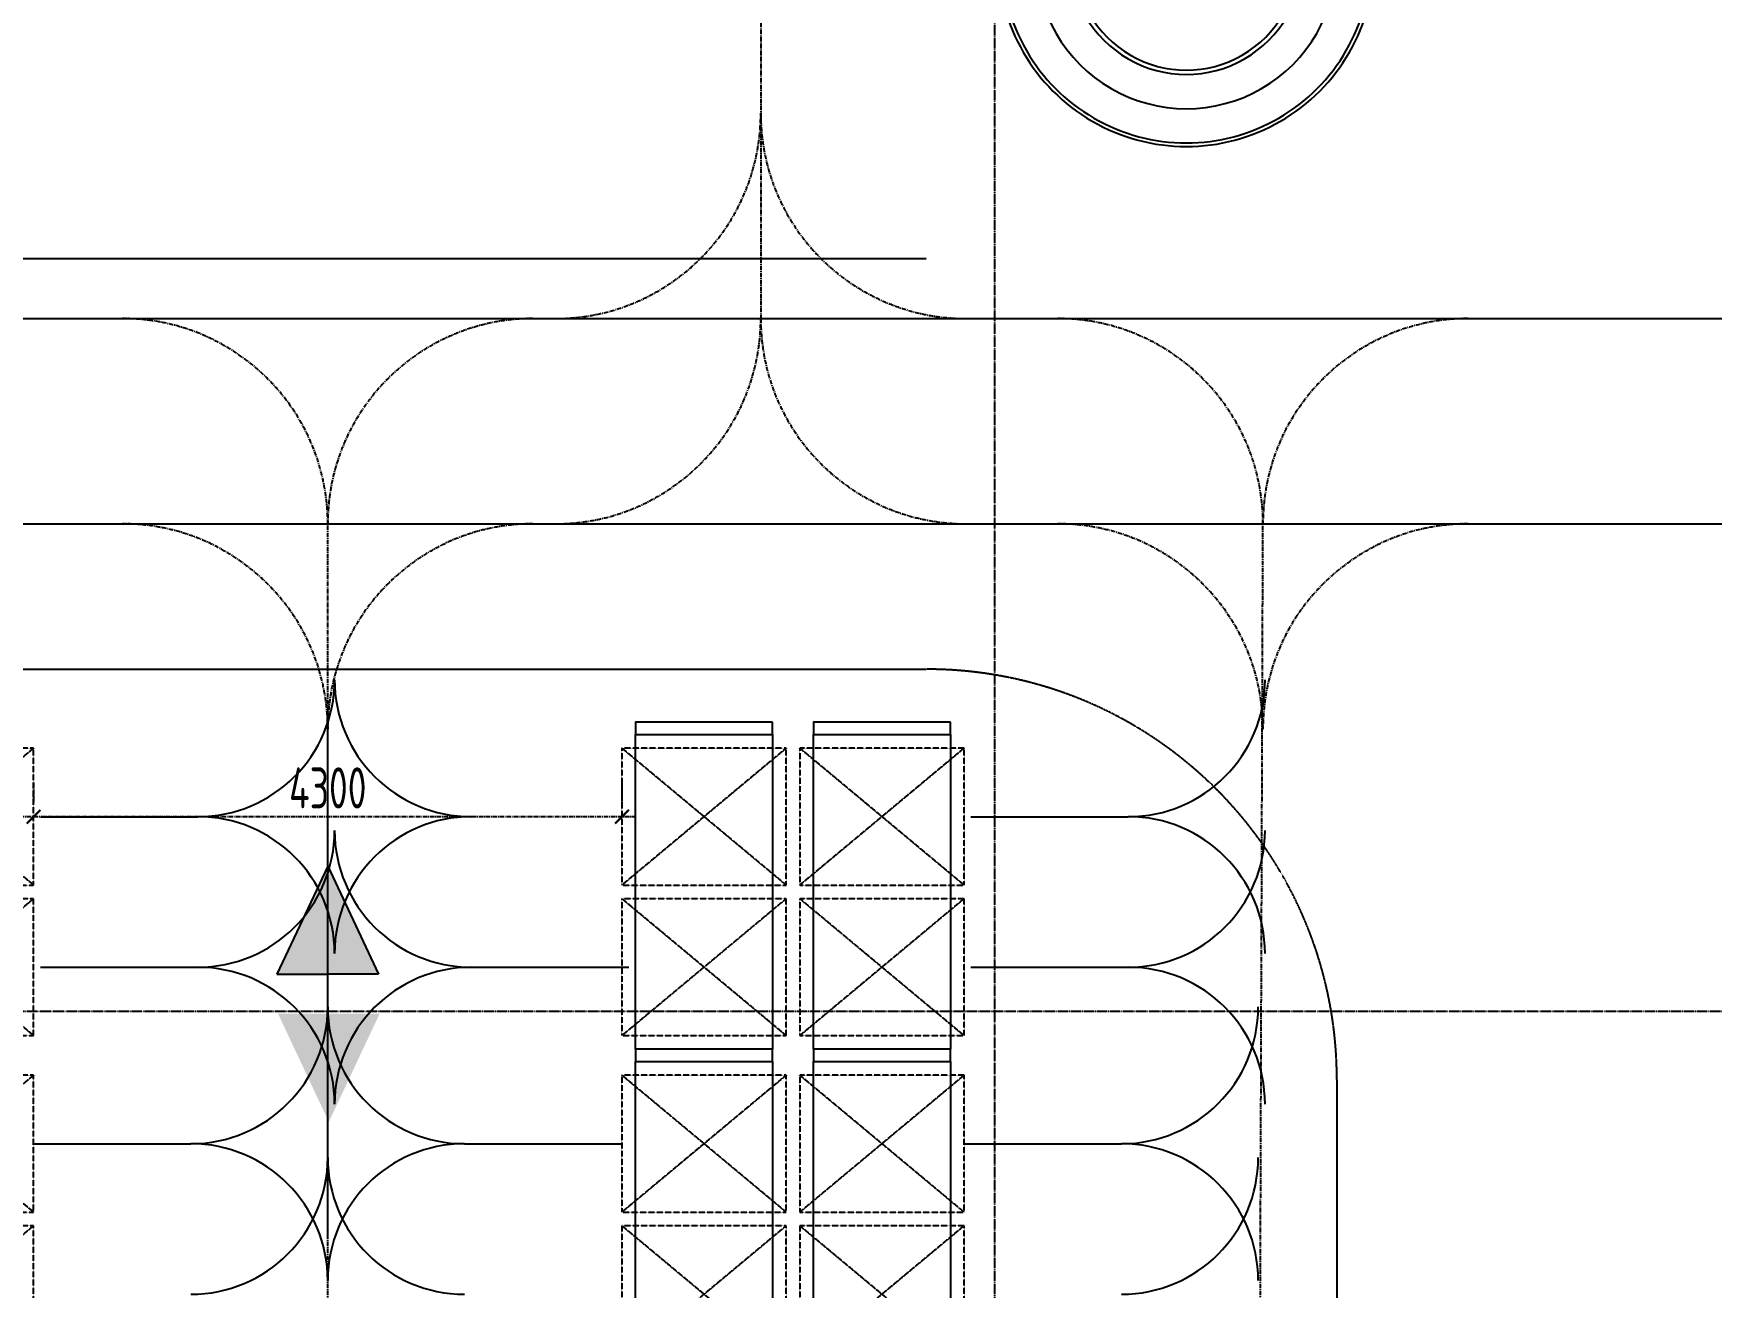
# Model space of a CAD drawing. Header units: millimetres. Extents: x 2509 to 128734, y 2492 to 91667.
# Drawn here: x 37195 to 49457, y 57723 to 66885 of the extents above; entities that cross this region are included whole.
import ezdxf
from ezdxf.enums import TextEntityAlignment as Align

# ---------------------------------------------------------------- set-up
doc = ezdxf.new("R2010")
doc.units = ezdxf.units.MM
for name, pattern in [('CENTER', [50.8, 31.75, -6.35, 6.35, -6.35]), ('DASH', [0.35, 0.25, -0.1]), ('DOTE', [2.42, 2, -0.2, 0.02, -0.2])]:
    doc.linetypes.add(name, pattern=pattern)
for name, color, linetype in [('2细线层', 4, 'Continuous'), ('5剖面线层', 2, 'Continuous'), ('7标注层', 4, 'Continuous'), ('AXIS_TEXT', 7, 'Continuous'), ('DOTE', 1, 'DOTE'), ('ROAD', 5, 'DASH'), ('地拖货位', 3, 'DASH'), ('横梁货架层', 6, 'DASH')]:
    doc.layers.add(name, color=color, linetype=linetype)
doc.styles.add('COMPLEX', font='COMPLEX')
doc.styles.get("Standard").update_dxf_attribs({"font": 'arial.ttf'})
doc.styles.add('TSSD_Dimension', font='tssdeng.shx', dxfattribs={"width": 0.7, "bigfont": 'tssdchn.shx'})
doc.dimstyles.new('TSSD_100_100', dxfattribs={"dimtxt": 300, "dimasz": 100, "dimexe": 100, "dimexo": 250, "dimgap": 60, "dimtad": 1, "dimdec": 0, "dimzin": 0, "dimdsep": 46, "dimtxsty": 'TSSD_Dimension', "dimblk": 'ARCHTICK', "dimcen": 0, "dimdle": 100, "dimclrd": 3, "dimclre": 3, "dimclrt": 7, "dimadec": 8, "dimazin": 0, "dimtfac": 1, "dimtdec": 0, "dimtix": 1, "dimtmove": 2, "dimatfit": 3, "dimfxl": 1, "dimtolj": 1, "dimtzin": 0, "dimarcsym": 0})

# ---------------------------------------------------------------- blocks, each defined once
blk = doc.blocks.new('*U153')
at = {"color": 5}
for p, q in [((0, -282), (0, 276)), ((0, -2476), (0, -1917))]:
    blk.add_line(p, q, dxfattribs=at)
for radius in [1376, 1350, 850, 818]:
    blk.add_arc((0, -1100), radius, 270, 90, dxfattribs=at)
at = {"color": 1}
blk.add_arc((0, -1100), 1100, 270, 90, dxfattribs=at)
at = {"color": 5}
for p in [(0, 0), (-25, -2200)]:
    blk.add_point(p, dxfattribs=at)
for tag, p, flags in [('设备代号', (5, -368), 8), ('设备名称', (5, -449), 9), ('宽', (10, -515), 9), ('角度', (9, -583), 9)]:
    blk.add_attdef(tag, p, '', height=50, dxfattribs=dict(flags=flags))
blk = doc.blocks.new('12号建筑底图')
at = {"layer": 'DOTE'}
for p, q in [((53448.7, -305572.4), (53448.7, -255872.4)), ((36448.7, -272722.4), (110448.7, -272722.4))]:
    blk.add_line(p, q, dxfattribs=at)
at = {"layer": 'ROAD', "ltscale": 2}
for p, q in [((37750.8, -267222.4), (52948.7, -267222.4)), ((37750.8, -270222.4), (52948.7, -270222.4)), ((55948.7, -273222.4), (55948.7, -288222.4))]:
    blk.add_line(p, q, dxfattribs=at)
blk.add_arc((52948.7, -273222.4), 3000, 0, 90, dxfattribs=at)
at = {"layer": 'AXIS_TEXT', "style": 'COMPLEX', "width": 0.736842}
blk.add_attdef('N', text='', height=900, dxfattribs=at).set_placement((122812.3, -249273.3), (123412.3, -249273.3), align=Align.FIT)
blk = doc.blocks.new('*U171')
at = {"layer": '2细线层', "color": 1}
for points in [[(-205602, -273539), (-205602, -274539), (-205512, -274539), (-205512, -273539)], [(-203212, -273539), (-203212, -274539), (-203122, -274539), (-203122, -273539)]]:
    blk.add_lwpolyline(points, close=True, dxfattribs=at)
at = {"layer": '2细线层', "color": 5}
blk.add_lwpolyline([(-203212, -273539), (-203212, -274539), (-205512, -274539), (-205512, -273539)], close=True, dxfattribs=at)
at = {"layer": '地拖货位', "color": 5}
for points in [[(-205412, -273439), (-205412, -274639), (-204412, -274639), (-204412, -273439), (-205412, -273439), (-204412, -274639), (-204412, -273439), (-205412, -274639)], [(-204312, -273439), (-204312, -274639), (-203312, -274639), (-203312, -273439), (-204312, -273439), (-203312, -274639), (-203312, -273439), (-204312, -274639)]]:
    blk.add_lwpolyline(points, dxfattribs=at)
blk = doc.blocks.new('Z$W@#3C933119')
at = {"layer": '5剖面线层'}
blk.add_hatch(color=5, dxfattribs=at).paths.add_polyline_path([(790, 0), (790, 371), (790, 741), (0, 371)])
at = {"color": 0}
for p, q in [((0, 371, 44789), (790, 741, 22655)), ((790, 741, 22655), (790, 371, 22655)), ((0, 371, 44789), (790, 0, 22655)), ((790, 0, 22655), (790, 371, 22655))]:
    blk.add_line(p, q, dxfattribs=at)
blk = doc.blocks.new('A$C6ccb9da7')
at = {"layer": '5剖面线层'}
blk.add_hatch(color=256, dxfattribs=at).paths.add_polyline_path([(379, 0), (8, 0), (-363, 0), (8, -790)])
at = {"color": 0, "rotation": 270}
blk.add_blockref('Z$W@#3C933119', (-371, 1079, -22655), dxfattribs=at)
blk = doc.blocks.new('_ArchTick')
at = {"color": 0, "linetype": 'ByBlock', "const_width": 0.15}
blk.add_lwpolyline([(-0.5, -0.5), (0.5, 0.5)], dxfattribs=at)
blk = doc.blocks.new('*D222')
at = {"layer": '7标注层', "color": 3, "linetype": 'CENTER', "lineweight": -2, "transparency": 16777216}
for p, q in [((37195, 61413), (37195, 61263)), ((41495, 61413), (41495, 61263)), ((37095, 61163), (41595, 61163))]:
    blk.add_line(p, q, dxfattribs=at)
at = {"layer": 'DEFPOINTS', "color": 0, "linetype": 'CENTER', "transparency": 16777216}
for p in [(37195, 61163), (41495, 61163), (41495, 61163)]:
    blk.add_point(p, dxfattribs=at)
at = {"layer": '7标注层', "color": 3, "linetype": 'CENTER', "lineweight": -2, "transparency": 16777216, "xscale": 100, "yscale": 100, "zscale": 100, "rotation": 180}
blk.add_blockref('_ArchTick', (37195, 61163), dxfattribs=at)
at = {"layer": '7标注层', "color": 3, "linetype": 'CENTER', "lineweight": -2, "transparency": 16777216, "xscale": 100, "yscale": 100, "zscale": 100}
blk.add_blockref('_ArchTick', (41495, 61163), dxfattribs=at)
at = {"layer": '7标注层', "color": 7, "linetype": 'CENTER', "transparency": 16777216, "insert": (39345, 61373), "char_height": 300, "attachment_point": 5, "style": 'TSSD_Dimension'}
blk.add_mtext('\\A1;4300', dxfattribs=at)

msp = doc.modelspace()

# ---------------------------------------------------------------- linework, layer by layer
at = {"linetype": 'Continuous'}
for p, q in [((31044.6, 64802.656), (97394.6, 64802.656)), ((31044.6, 63302.656), (97394.6, 63302.656))]:
    msp.add_line(p, q, dxfattribs=at)
at = {"linetype": 'CENTER'}
for p, q in [((39344.6, 52892.656), (39344.6, 63302.656)), ((46144.6, 52992.656), (46179.393, 63312.353)), ((39344.6, 58097.656), (39344.6, 61802.656))]:
    msp.add_line(p, q, dxfattribs=at)
for p, q in [((37244.6, 61162.563), (38394.6, 61162.563)), ((44044.6, 61162.563), (45194.6, 61162.563)), ((37244.6, 60062.563), (38394.6, 60062.563)), ((40394.6, 60062.563), (41544.6, 60062.563)), ((44044.6, 60062.563), (45194.6, 60062.563)), ((37194.6, 58772.656), (38344.6, 58772.656)), ((40344.6, 58772.656), (41494.6, 58772.656)), ((43994.6, 58772.656), (45144.6, 58772.656))]:
    msp.add_line(p, q)
for points in [[(42509.089, 68489.656), (42509.089, 64802.656)], [(39344.6, 52892.656), (39344.6, 63302.656)]]:
    msp.add_lwpolyline(points, dxfattribs=at)
for centre, start, end in [((41009.089, 66302.656), 270, 0), ((44009.089, 66302.656), 180, 270), ((37844.6, 63302.656), 0, 90), ((40844.6, 63302.656), 90, 180), ((41009.089, 64802.656), 270, 0), ((44009.089, 64802.656), 180, 270), ((44679.362, 63302.656), 0, 90), ((47679.362, 63302.656), 90, 180), ((37844.6, 61802.656), 0, 90), ((40844.6, 61802.656), 90, 180), ((44679.362, 61802.656), 0, 90), ((47679.362, 61802.656), 90, 180)]:
    msp.add_arc(centre, 1500, start, end, dxfattribs=at)
for centre, start, end in [((38394.6, 62162.563), 270, 0), ((40394.6, 62162.563), 180, 270), ((45194.6, 62162.563), 270, 0), ((38394.6, 60162.563), 0, 90), ((40394.6, 60162.563), 90, 180), ((45194.6, 60162.563), 0, 90), ((38394.6, 61062.563), 270, 0), ((40394.6, 61062.563), 180, 270), ((45194.6, 61062.563), 270, 0), ((38394.6, 59062.563), 0, 90), ((40394.6, 59062.563), 90, 180), ((45194.6, 59062.563), 0, 90), ((38344.6, 59772.656), 270, 0), ((40344.6, 59772.656), 180, 270), ((45144.6, 59772.656), 270, 0), ((38344.6, 57772.656), 0, 90), ((40344.6, 57772.656), 90, 180), ((45144.6, 57772.656), 0, 90), ((38344.6, 58672.656), 270, 0), ((40344.6, 58672.656), 180, 270), ((45144.6, 58672.656), 270, 0)]:
    msp.add_arc(centre, 1000, start, end)

# ---------------------------------------------------------------- block references
for name, p in [('12号建筑底图', (-9229.066, 332462.656)), ('A$C6ccb9da7', (39344.6, 59722.656))]:
    msp.add_blockref(name, p, dxfattribs=at)
ref = msp.add_blockref('*U153', (46719.6, 67436.071), dxfattribs=dict(rotation=270))
ref.add_attrib('设备代号', 'TR1', (46351.233, 67430.651), dxfattribs={"height": 50, "rotation": 270})
at = {"layer": '横梁货架层', "rotation": 270}
for p in [(310633.839, -143749.109), (316133.839, -143749.109), (317433.839, -143749.109), (310633.839, -146139.109), (316133.839, -146139.109), (317433.839, -146139.109)]:
    msp.add_blockref('*U171', p, dxfattribs=at)

# ---------------------------------------------------------------- dimensions: what is measured, and where the dimension line sits
at = {"layer": '7标注层', "linetype": 'CENTER'}
dim = msp.add_linear_dim(base=(41494.6, 61162.656), p1=(37194.6, 61162.656), p2=(41494.6, 61162.656), dimstyle='TSSD_100_100', dxfattribs=at)
dim.commit()
dim.dimension.update_dxf_attribs({"geometry": '*D222', "text_midpoint": (39344.6, 61372.656)})

doc.saveas('drawing.dxf')
